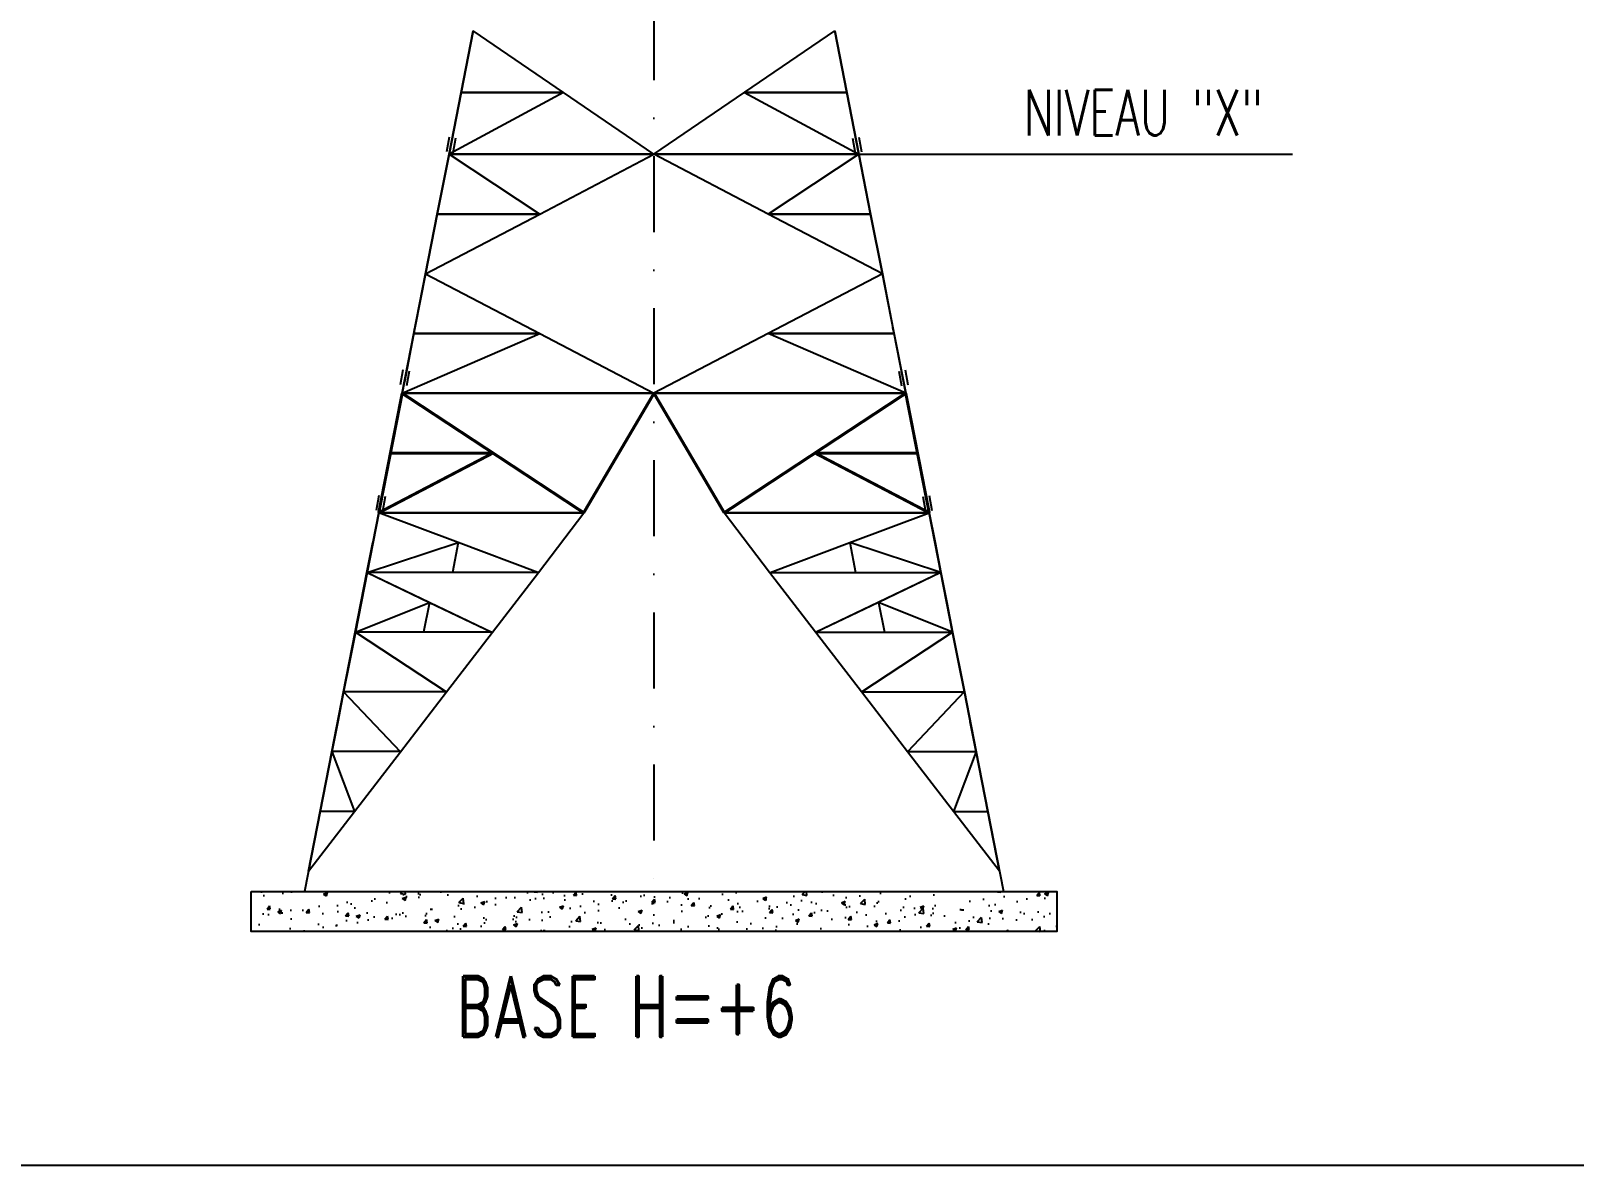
# Model space of a CAD drawing. Extents: x 554281 to 570501, y -47677 to -36197.
# Drawn here: x 562921 to 564952, y -47677 to -46184 of the extents above; entities that cross this region are included whole.
import ezdxf

# ---------------------------------------------------------------- set-up
doc = ezdxf.new("R2010")
doc.units = 0
doc.header["$LTSCALE"] = 200
doc.header["$MEASUREMENT"] = 0
doc.linetypes.add('DASHDOT', pattern=[1, 0.5, -0.25, 0, -0.25])
doc.layers.get('0').update_dxf_attribs({"linetype": 'CONTINUOUS'})
doc.layers.add('LS', color=7, linetype='CONTINUOUS')
doc.layers.add('MZ', color=6, linetype='DASHDOT')
doc.styles.add('RD', font='ROMAND8.SHX', dxfattribs={"width": 0.7})
doc.styles.add('RS', font='ROMANS8.shx', dxfattribs={"width": 0.7})

msp = doc.modelspace()

# ---------------------------------------------------------------- hatches: boundary and pattern name
at = {"layer": 'LS'}
h = msp.add_hatch(dxfattribs=at)
h.set_pattern_fill('AR-CONC', color=3, scale=7.200105, style=0)
h.set_pattern_definition([(50, (540694.745, -51868.85), (51.643486, -4.51822), [5.40008, -59.40087]), (355, (540694.745, -51868.85), (-9.99024, 54.15862), [4.32006, -47.52069]), (100.4514, (540699.05, -51869.226), (41.65328, 49.64037), [4.58936, -50.48297]), (46.1842, (540694.745, -51854.45), (76.84248, -11.91754), [8.10012, -89.1013]), (96.6356, (540701.15, -51855.44), (67.2967, 70.1375), [6.88404, -75.72444]), (351.1842, (540694.745, -51854.45), (67.29664, 70.13756), [6.4801, -71.28104]), (21, (540701.945, -51858.05), (42.977934, -28.98898), [5.40008, -59.40087]), (326, (540701.945, -51858.05), (17.51896, 52.21156), [4.32006, -47.52069]), (71.4514, (540705.526, -51860.465), (60.49691, 23.22253), [4.58936, -50.48297]), (37.5, (540694.745, -51868.85), (0.875522, 23.968707), [0, -46.944684, 0, -48.240703, 0, -47.700695]), (7.5, (540694.745, -51868.85), (18.941283, 28.398057), [0, -27.5044, 0, -45.86467, 0, -18.180265]), (327.5, (540678.688, -51868.85), (38.435776, -1.623974), [0, -18.000262, 0, -56.16082, 0, -74.521087]), (317.5, (540671.488, -51868.85), (41.990016, 7.207664), [0, -23.40034, 0, -37.296544, 0, -52.92077])])
h.paths.add_polyline_path([(564271.227, -47316.754), (563211.189, -47316.754), (563211.189, -47369.235), (564271.227, -47369.235)])

# ---------------------------------------------------------------- linework, layer by layer
at = {"layer": 'LS', "color": 6, "ltscale": 0.01}
for p, q in [((563487.435, -46265.667), (563503.364, -46184.447)), ((563487.435, -46265.667), (563503.364, -46184.447)), ((563503.364, -46184.447), (563487.435, -46265.667)), ((563503.364, -46184.447), (563487.435, -46265.667)), ((563622.26, -46265.667), (563503.364, -46184.447)), ((563622.26, -46265.667), (563503.364, -46184.447)), ((563741.208, -46346.887), (563979.058, -46184.479)), ((563994.981, -46265.667), (563979.052, -46184.447)), ((563994.981, -46265.667), (563979.052, -46184.447)), ((563979.052, -46184.447), (563994.981, -46265.667)), ((563979.052, -46184.447), (563994.981, -46265.667)), ((563622.26, -46265.667), (563471.505, -46346.887)), ((563622.26, -46265.667), (563471.505, -46346.887)), ((563487.435, -46265.667), (563471.505, -46346.887)), ((563487.435, -46265.667), (563471.505, -46346.887)), ((563471.505, -46346.887), (563487.435, -46265.667)), ((563471.505, -46346.887), (563487.435, -46265.667)), ((563487.435, -46265.667), (563471.505, -46346.887)), ((563487.435, -46265.667), (563471.505, -46346.887)), ((563487.435, -46265.667), (563622.26, -46265.667)), ((563622.26, -46265.667), (563487.435, -46265.667)), ((563741.208, -46346.887), (563622.26, -46265.667)), ((563741.208, -46346.887), (563622.26, -46265.667)), ((563860.156, -46265.667), (563994.981, -46265.667)), ((563994.981, -46265.667), (563860.156, -46265.667)), ((563860.156, -46265.667), (564010.911, -46346.887)), ((563994.981, -46265.667), (564010.911, -46346.887)), ((563994.981, -46265.667), (564010.911, -46346.887)), ((564010.911, -46346.887), (563994.981, -46265.667)), ((564010.911, -46346.887), (563994.981, -46265.667)), ((563994.981, -46265.667), (564010.911, -46346.887)), ((563994.981, -46265.667), (564010.911, -46346.887)), ((563471.601, -46324.133), (563468.092, -46343.814)), ((563471.601, -46324.133), (563468.092, -46343.814)), ((563471.601, -46324.133), (563468.092, -46343.814)), ((563479.855, -46325.605), (563476.345, -46345.286)), ((563479.855, -46325.605), (563476.345, -46345.286)), ((563479.855, -46325.605), (563476.345, -46345.286)), ((564002.561, -46325.605), (564006.071, -46345.286)), ((564002.561, -46325.605), (564006.071, -46345.286)), ((564002.561, -46325.605), (564006.071, -46345.286)), ((564010.815, -46324.133), (564014.325, -46343.814)), ((564010.815, -46324.133), (564014.325, -46343.814)), ((564010.815, -46324.133), (564014.324, -46343.814)), ((563471.505, -46346.887), (563456.1, -46425.487)), ((563471.505, -46346.887), (563456.1, -46425.487)), ((563456.1, -46425.487), (563471.505, -46346.887)), ((563456.1, -46425.487), (563471.505, -46346.887)), ((563471.505, -46346.887), (563456.1, -46425.487)), ((563471.505, -46346.887), (563456.1, -46425.487)), ((564010.911, -46346.887), (563471.505, -46346.887)), ((563471.505, -46346.887), (563741.208, -46346.887)), ((563741.208, -46346.887), (563471.505, -46346.887)), ((563741.208, -46346.887), (563471.505, -46346.887)), ((563741.208, -46346.887), (563471.505, -46346.887)), ((563606.33, -46346.887), (563471.505, -46346.887)), ((563471.505, -46346.887), (563606.33, -46346.887)), ((563471.505, -46346.887), (563606.33, -46346.887)), ((563471.505, -46346.887), (563606.33, -46346.887)), ((563471.505, -46346.887), (563606.33, -46346.887)), ((563606.33, -46346.887), (563471.505, -46346.887)), ((563606.33, -46346.887), (563471.505, -46346.887)), ((563606.33, -46346.887), (563471.505, -46346.887)), ((563471.505, -46346.887), (563590.925, -46425.487)), ((563471.505, -46346.887), (563590.925, -46425.487)), ((563590.925, -46425.487), (563741.208, -46346.887)), ((563590.925, -46425.487), (563741.208, -46346.887)), ((563606.33, -46346.887), (563741.208, -46346.887)), ((563741.208, -46346.887), (563606.33, -46346.887)), ((563741.208, -46346.887), (563606.33, -46346.887)), ((563741.208, -46346.887), (563606.33, -46346.887)), ((563741.208, -46346.887), (564010.911, -46346.887)), ((564010.911, -46346.887), (563741.208, -46346.887)), ((563741.208, -46346.887), (564010.911, -46346.887)), ((563741.208, -46346.887), (564010.911, -46346.887)), ((563741.208, -46346.887), (563876.086, -46346.887)), ((563876.086, -46346.887), (563741.208, -46346.887)), ((563741.208, -46346.887), (563876.086, -46346.887)), ((563741.208, -46346.887), (563876.086, -46346.887)), ((563891.491, -46425.487), (563741.208, -46346.887)), ((563891.491, -46425.487), (563741.208, -46346.887)), ((564010.911, -46346.887), (563876.086, -46346.887)), ((563876.086, -46346.887), (564010.911, -46346.887)), ((564010.911, -46346.887), (563876.086, -46346.887)), ((564010.911, -46346.887), (563876.086, -46346.887)), ((563876.086, -46346.887), (564010.911, -46346.887)), ((564010.911, -46346.887), (563876.086, -46346.887)), ((563876.086, -46346.887), (564010.911, -46346.887)), ((564010.911, -46346.887), (563891.491, -46425.487)), ((564010.911, -46346.887), (563891.491, -46425.487)), ((564010.911, -46346.887), (564026.316, -46425.487)), ((564010.911, -46346.887), (564026.316, -46425.487)), ((564026.316, -46425.487), (564010.911, -46346.887)), ((564026.316, -46425.487), (564010.911, -46346.887)), ((564010.911, -46346.887), (564026.316, -46425.487)), ((564010.911, -46346.887), (564026.316, -46425.487)), ((563440.694, -46504.087), (563456.1, -46425.487)), ((563440.694, -46504.087), (563456.1, -46425.487)), ((563456.1, -46425.487), (563440.694, -46504.087)), ((563456.1, -46425.487), (563440.694, -46504.087)), ((563440.694, -46504.087), (563590.925, -46425.487)), ((563440.694, -46504.087), (563590.925, -46425.487)), ((563456.1, -46425.487), (563590.925, -46425.487)), ((563590.925, -46425.487), (563456.1, -46425.487)), ((563891.491, -46425.487), (564026.316, -46425.487)), ((564026.316, -46425.487), (563891.491, -46425.487)), ((564041.722, -46504.087), (563891.491, -46425.487)), ((564041.722, -46504.087), (563891.491, -46425.487)), ((564041.722, -46504.087), (564026.316, -46425.487)), ((564041.722, -46504.087), (564026.316, -46425.487)), ((564026.316, -46425.487), (564041.722, -46504.087)), ((564026.316, -46425.487), (564041.722, -46504.087)), ((563425.289, -46582.687), (563440.694, -46504.087)), ((563425.289, -46582.687), (563440.694, -46504.087)), ((563440.694, -46504.087), (563426.703, -46575.351)), ((563440.694, -46504.087), (563426.703, -46575.351)), ((563440.694, -46504.087), (563590.925, -46582.687)), ((563440.694, -46504.087), (563590.925, -46582.687)), ((564041.722, -46504.087), (563891.491, -46582.687)), ((564041.722, -46504.087), (563891.491, -46582.687)), ((564057.128, -46582.687), (564041.722, -46504.087)), ((564057.128, -46582.687), (564041.722, -46504.087)), ((564041.722, -46504.087), (564055.713, -46575.351)), ((564041.722, -46504.087), (564055.713, -46575.351)), ((563426.703, -46575.351), (563409.831, -46661.287)), ((563426.703, -46575.351), (563409.831, -46661.287)), ((563409.831, -46661.287), (563425.289, -46582.687)), ((563409.831, -46661.287), (563425.289, -46582.687)), ((563409.831, -46661.287), (563590.925, -46582.687)), ((563409.831, -46661.287), (563590.925, -46582.687)), ((563426.703, -46575.351), (563412.713, -46646.667)), ((563426.703, -46575.351), (563412.713, -46646.667)), ((563425.289, -46582.687), (563426.703, -46575.351)), ((563425.289, -46582.687), (563426.703, -46575.351)), ((563425.289, -46582.687), (563590.925, -46582.687)), ((563590.925, -46582.687), (563425.289, -46582.687)), ((563590.925, -46582.687), (563741.208, -46661.287)), ((563590.925, -46582.687), (563741.208, -46661.287)), ((563891.491, -46582.687), (563741.208, -46661.287)), ((563891.491, -46582.687), (563741.208, -46661.287)), ((563891.491, -46582.687), (564057.128, -46582.687)), ((564057.128, -46582.687), (563891.491, -46582.687)), ((564072.586, -46661.287), (563891.491, -46582.687)), ((564072.586, -46661.287), (563891.491, -46582.687)), ((564057.128, -46582.687), (564055.713, -46575.351)), ((564057.128, -46582.687), (564055.713, -46575.351)), ((564055.713, -46575.351), (564072.586, -46661.287)), ((564055.713, -46575.351), (564072.586, -46661.287)), ((564055.713, -46575.351), (564069.704, -46646.667)), ((564055.713, -46575.351), (564069.704, -46646.667)), ((564072.586, -46661.287), (564057.128, -46582.687)), ((564072.586, -46661.287), (564057.128, -46582.687)), ((563410.889, -46630.514), (563407.38, -46650.195)), ((563419.143, -46631.986), (563415.634, -46651.667)), ((564063.273, -46631.986), (564066.783, -46651.667)), ((564071.527, -46630.514), (564075.036, -46650.195)), ((563520.29, -46661.287), (563409.831, -46661.287)), ((563409.831, -46661.287), (563520.29, -46661.287)), ((563409.831, -46661.287), (563575.519, -46661.287)), ((563409.831, -46661.287), (563575.519, -46661.287)), ((563520.29, -46661.287), (563409.831, -46661.287)), ((563409.831, -46661.287), (563520.29, -46661.287)), ((563520.29, -46661.287), (563465.06, -46661.287)), ((563465.06, -46661.287), (563520.29, -46661.287)), ((563630.749, -46661.287), (563520.29, -46661.287)), ((563575.519, -46661.287), (563520.29, -46661.287)), ((563520.29, -46661.287), (563575.519, -46661.287)), ((563520.29, -46661.287), (563630.749, -46661.287)), ((563630.749, -46661.287), (563575.519, -46661.287)), ((563630.749, -46661.287), (563575.519, -46661.287)), ((563575.519, -46661.287), (563741.208, -46661.287)), ((563575.519, -46661.287), (563741.208, -46661.287)), ((563741.208, -46661.287), (563630.749, -46661.287)), ((563630.749, -46661.287), (563741.208, -46661.287)), ((563741.208, -46661.287), (563630.749, -46661.287)), ((563741.208, -46661.287), (563630.749, -46661.287)), ((563741.208, -46661.287), (563906.897, -46661.287)), ((563741.208, -46661.287), (563906.897, -46661.287)), ((563741.208, -46661.287), (563851.667, -46661.287)), ((563851.667, -46661.287), (563741.208, -46661.287)), ((563851.667, -46661.287), (563741.208, -46661.287)), ((563851.667, -46661.287), (563741.208, -46661.287)), ((563906.897, -46661.287), (563851.667, -46661.287)), ((563851.667, -46661.287), (563906.897, -46661.287)), ((563851.667, -46661.287), (563962.126, -46661.287)), ((563962.126, -46661.287), (563851.667, -46661.287)), ((563906.897, -46661.287), (564072.586, -46661.287)), ((563906.897, -46661.287), (564072.586, -46661.287)), ((563906.897, -46661.287), (563962.126, -46661.287)), ((563962.126, -46661.287), (563906.897, -46661.287)), ((563962.126, -46661.287), (564072.586, -46661.287)), ((564072.586, -46661.287), (563962.126, -46661.287)), ((563962.126, -46661.287), (564072.586, -46661.287)), ((563962.126, -46661.287), (564017.356, -46661.287)), ((564017.356, -46661.287), (563962.126, -46661.287)), ((564072.586, -46661.287), (563962.126, -46661.287)), ((563379.019, -46818.487), (563348.208, -46975.687)), ((563379.019, -46818.487), (563348.208, -46975.687)), ((563363.614, -46897.087), (563379.019, -46818.487)), ((563363.614, -46897.087), (563379.019, -46818.487)), ((563379.019, -46818.487), (563363.614, -46897.087)), ((563379.019, -46818.487), (563363.614, -46897.087)), ((563363.614, -46897.087), (563379.019, -46818.487)), ((563379.019, -46818.487), (563363.614, -46897.087)), ((563363.614, -46897.087), (563379.019, -46818.487)), ((563379.019, -46818.487), (563363.614, -46897.087)), ((563379.019, -46818.487), (563371.317, -46857.787)), ((563379.019, -46818.487), (563371.317, -46857.787)), ((563483.677, -46857.773), (563378.971, -46818.469)), ((563513.897, -46818.487), (563379.019, -46818.487)), ((563513.897, -46818.487), (563379.019, -46818.487)), ((563379.019, -46818.487), (563513.897, -46818.487)), ((563513.897, -46818.487), (563379.019, -46818.487)), ((563379.019, -46818.487), (563513.897, -46818.487)), ((563513.897, -46818.487), (563379.019, -46818.487)), ((563379.019, -46818.487), (563513.897, -46818.487)), ((563379.019, -46818.487), (563513.897, -46818.487)), ((563483.677, -46857.773), (563379.019, -46818.487)), ((563513.897, -46818.487), (563648.722, -46818.487)), ((563648.722, -46818.487), (563513.897, -46818.487)), ((563513.897, -46818.487), (563648.722, -46818.487)), ((563513.897, -46818.487), (563648.722, -46818.487)), ((563589.196, -46897.087), (563648.722, -46818.487)), ((563589.196, -46897.087), (563648.722, -46818.487)), ((563833.694, -46818.487), (563968.519, -46818.487)), ((563968.519, -46818.487), (563833.694, -46818.487)), ((563968.519, -46818.487), (563833.694, -46818.487)), ((563968.519, -46818.487), (563833.694, -46818.487)), ((563893.22, -46897.087), (563833.694, -46818.487)), ((563893.22, -46897.087), (563833.694, -46818.487)), ((563922.302, -46818.487), (564103.397, -46818.487)), ((564103.397, -46818.487), (563922.302, -46818.487)), ((563982.667, -46818.487), (563922.302, -46818.487)), ((563982.667, -46818.487), (563922.302, -46818.487)), ((564103.397, -46818.487), (563968.519, -46818.487)), ((563968.519, -46818.487), (564103.397, -46818.487)), ((563968.519, -46818.487), (564103.397, -46818.487)), ((563968.519, -46818.487), (564103.397, -46818.487)), ((563968.519, -46818.487), (564103.397, -46818.487)), ((564103.397, -46818.487), (563968.519, -46818.487)), ((564103.397, -46818.487), (563968.519, -46818.487)), ((564103.397, -46818.487), (563968.519, -46818.487)), ((564103.397, -46818.487), (563982.667, -46818.487)), ((563982.667, -46818.487), (564103.397, -46818.487)), ((564103.397, -46818.487), (563982.667, -46818.487)), ((564103.397, -46818.487), (563982.667, -46818.487)), ((564043.032, -46818.487), (563982.667, -46818.487)), ((564043.032, -46818.487), (563982.667, -46818.487)), ((563998.74, -46857.773), (564103.446, -46818.469)), ((563998.74, -46857.773), (564103.397, -46818.487)), ((564103.397, -46818.487), (564043.032, -46818.487)), ((564103.397, -46818.487), (564043.032, -46818.487)), ((564043.032, -46818.487), (564103.397, -46818.487)), ((564103.397, -46818.487), (564043.032, -46818.487)), ((564103.397, -46818.487), (564043.032, -46818.487)), ((564103.397, -46818.487), (564134.208, -46975.687)), ((564103.397, -46818.487), (564134.208, -46975.687)), ((564118.802, -46897.087), (564103.397, -46818.487)), ((564118.802, -46897.087), (564103.397, -46818.487)), ((564103.397, -46818.487), (564118.802, -46897.087)), ((564103.397, -46818.487), (564118.802, -46897.087)), ((564118.802, -46897.087), (564103.397, -46818.487)), ((564103.397, -46818.487), (564118.802, -46897.087)), ((564103.397, -46818.487), (564111.1, -46857.787)), ((564118.802, -46897.087), (564103.397, -46818.487)), ((564103.397, -46818.487), (564118.802, -46897.087)), ((564103.397, -46818.487), (564111.1, -46857.787)), ((563363.516, -46897.087), (563371.219, -46857.787)), ((563371.219, -46857.787), (563363.516, -46897.087)), ((563363.516, -46897.087), (563371.219, -46857.787)), ((563371.219, -46857.787), (563363.516, -46897.087)), ((563371.219, -46857.787), (563363.516, -46897.087)), ((563371.219, -46857.787), (563363.516, -46897.087)), ((563363.614, -46897.087), (563371.317, -46857.787)), ((563371.317, -46857.787), (563363.614, -46897.087)), ((563363.614, -46897.087), (563371.317, -46857.787)), ((563371.317, -46857.787), (563363.614, -46897.087)), ((563371.317, -46857.787), (563363.614, -46897.087)), ((563371.317, -46857.787), (563363.614, -46897.087)), ((563363.619, -46897.058), (563483.677, -46857.773)), ((563363.619, -46897.058), (563483.677, -46857.773)), ((563483.677, -46857.773), (563475.924, -46897.058)), ((563483.677, -46857.773), (563475.924, -46897.058)), ((563588.281, -46897.058), (563483.677, -46857.773)), ((563588.281, -46897.058), (563483.677, -46857.773)), ((563894.135, -46897.058), (563998.74, -46857.773)), ((563894.135, -46897.058), (563998.74, -46857.773)), ((564118.797, -46897.058), (563998.74, -46857.773)), ((563998.74, -46857.773), (564006.492, -46897.058)), ((564118.797, -46897.058), (563998.74, -46857.773)), ((563998.74, -46857.773), (564006.492, -46897.058)), ((564118.802, -46897.087), (564111.1, -46857.787)), ((564111.1, -46857.787), (564118.802, -46897.087)), ((564118.802, -46897.087), (564111.1, -46857.787)), ((564111.1, -46857.787), (564118.802, -46897.087)), ((564111.1, -46857.787), (564118.802, -46897.087)), ((564111.1, -46857.787), (564118.802, -46897.087)), ((563348.11, -46975.687), (563363.516, -46897.087)), ((563348.11, -46975.687), (563363.516, -46897.087)), ((563348.11, -46975.687), (563363.516, -46897.087)), ((563348.11, -46975.687), (563363.516, -46897.087)), ((563363.516, -46897.087), (563348.11, -46975.687)), ((563363.516, -46897.087), (563348.11, -46975.687)), ((563348.11, -46975.687), (563363.516, -46897.087)), ((563363.516, -46897.087), (563348.11, -46975.687)), ((563348.11, -46975.687), (563363.516, -46897.087)), ((563363.516, -46897.087), (563348.11, -46975.687)), ((563348.208, -46975.687), (563363.614, -46897.087)), ((563348.208, -46975.687), (563363.614, -46897.087)), ((563348.208, -46975.687), (563363.614, -46897.087)), ((563348.208, -46975.687), (563363.614, -46897.087)), ((563363.614, -46897.087), (563348.208, -46975.687)), ((563363.614, -46897.087), (563348.208, -46975.687)), ((563348.208, -46975.687), (563363.614, -46897.087)), ((563363.614, -46897.087), (563348.208, -46975.687)), ((563348.208, -46975.687), (563363.614, -46897.087)), ((563363.614, -46897.087), (563348.208, -46975.687)), ((563363.516, -46897.087), (563355.813, -46936.387)), ((563363.516, -46897.087), (563355.813, -46936.387)), ((563363.614, -46897.087), (563355.911, -46936.387)), ((563363.614, -46897.087), (563355.911, -46936.387)), ((563363.619, -46897.058), (563527.939, -46975.63)), ((563363.619, -46897.058), (563527.939, -46975.63)), ((563475.924, -46897.058), (563363.619, -46897.058)), ((563363.619, -46897.058), (563445.753, -46936.344)), ((563475.924, -46897.058), (563363.619, -46897.058)), ((563363.619, -46897.058), (563445.753, -46936.344)), ((563588.281, -46897.058), (563475.924, -46897.058)), ((563588.281, -46897.058), (563475.924, -46897.058)), ((563528.576, -46975.687), (563589.098, -46897.087)), ((563528.576, -46975.687), (563589.098, -46897.087)), ((563528.674, -46975.687), (563589.196, -46897.087)), ((563528.674, -46975.687), (563589.196, -46897.087)), ((563953.742, -46975.687), (563893.22, -46897.087)), ((563953.742, -46975.687), (563893.22, -46897.087)), ((563894.135, -46897.058), (564006.492, -46897.058)), ((563894.135, -46897.058), (564006.492, -46897.058)), ((564118.797, -46897.058), (563954.478, -46975.63)), ((564118.797, -46897.058), (563954.478, -46975.63)), ((564006.492, -46897.058), (564118.797, -46897.058)), ((564006.492, -46897.058), (564118.797, -46897.058)), ((564118.797, -46897.058), (564036.663, -46936.344)), ((564118.797, -46897.058), (564036.663, -46936.344)), ((564134.208, -46975.687), (564118.802, -46897.087)), ((564134.208, -46975.687), (564118.802, -46897.087)), ((564134.208, -46975.687), (564118.802, -46897.087)), ((564134.208, -46975.687), (564118.802, -46897.087)), ((564118.802, -46897.087), (564134.208, -46975.687)), ((564118.802, -46897.087), (564134.208, -46975.687)), ((564134.208, -46975.687), (564118.802, -46897.087)), ((564118.802, -46897.087), (564134.208, -46975.687)), ((564118.802, -46897.087), (564126.505, -46936.387)), ((564134.208, -46975.687), (564118.802, -46897.087)), ((564118.802, -46897.087), (564134.208, -46975.687)), ((564118.802, -46897.087), (564126.505, -46936.387)), ((563348.11, -46975.687), (563355.813, -46936.387)), ((563355.813, -46936.387), (563348.11, -46975.687)), ((563348.11, -46975.687), (563355.813, -46936.387)), ((563355.813, -46936.387), (563348.11, -46975.687)), ((563355.813, -46936.387), (563348.11, -46975.687)), ((563355.813, -46936.387), (563348.11, -46975.687)), ((563348.208, -46975.687), (563355.911, -46936.387)), ((563355.911, -46936.387), (563348.208, -46975.687)), ((563348.208, -46975.687), (563355.911, -46936.387)), ((563355.911, -46936.387), (563348.208, -46975.687)), ((563355.911, -46936.387), (563348.208, -46975.687)), ((563355.911, -46936.387), (563348.208, -46975.687)), ((563348.219, -46975.63), (563445.753, -46936.344)), ((563348.219, -46975.63), (563445.753, -46936.344)), ((563445.753, -46936.344), (563438.053, -46975.63)), ((563445.753, -46936.344), (563438.053, -46975.63)), ((563445.753, -46936.344), (563527.939, -46975.63)), ((563445.753, -46936.344), (563527.939, -46975.63)), ((564036.663, -46936.344), (563954.478, -46975.63)), ((564036.663, -46936.344), (563954.478, -46975.63)), ((564134.197, -46975.63), (564036.663, -46936.344)), ((564036.663, -46936.344), (564044.363, -46975.63)), ((564134.197, -46975.63), (564036.663, -46936.344)), ((564036.663, -46936.344), (564044.363, -46975.63)), ((564134.208, -46975.687), (564126.505, -46936.387)), ((564126.505, -46936.387), (564134.208, -46975.687)), ((564134.208, -46975.687), (564126.505, -46936.387)), ((564126.505, -46936.387), (564134.208, -46975.687)), ((564126.505, -46936.387), (564134.208, -46975.687)), ((564126.505, -46936.387), (564134.208, -46975.687)), ((563332.705, -47054.287), (563348.11, -46975.687)), ((563348.11, -46975.687), (563332.705, -47054.287)), ((563332.705, -47054.287), (563348.11, -46975.687)), ((563348.11, -46975.687), (563332.705, -47054.287)), ((563348.11, -46975.687), (563332.705, -47054.287)), ((563348.11, -46975.687), (563332.705, -47054.287)), ((563332.705, -47054.287), (563348.11, -46975.687)), ((563348.11, -46975.687), (563332.705, -47054.287)), ((563332.705, -47054.287), (563348.11, -46975.687)), ((563348.11, -46975.687), (563332.705, -47054.287)), ((563332.803, -47054.287), (563348.208, -46975.687)), ((563348.208, -46975.687), (563332.803, -47054.287)), ((563332.803, -47054.287), (563348.208, -46975.687)), ((563348.208, -46975.687), (563332.803, -47054.287)), ((563348.208, -46975.687), (563332.803, -47054.287)), ((563348.208, -46975.687), (563332.803, -47054.287)), ((563332.803, -47054.287), (563348.208, -46975.687)), ((563348.208, -46975.687), (563332.803, -47054.287)), ((563332.803, -47054.287), (563348.208, -46975.687)), ((563348.208, -46975.687), (563332.803, -47054.287)), ((563348.11, -46975.687), (563340.408, -47014.987)), ((563348.11, -46975.687), (563340.408, -47014.987)), ((563348.208, -46975.687), (563340.505, -47014.987)), ((563348.208, -46975.687), (563340.505, -47014.987)), ((563467.596, -47054.201), (563348.219, -46975.63)), ((563348.219, -46975.63), (563467.596, -47054.201)), ((563467.596, -47054.201), (563348.219, -46975.63)), ((563348.219, -46975.63), (563467.596, -47054.201)), ((563438.053, -46975.63), (563348.219, -46975.63)), ((563438.053, -46975.63), (563348.219, -46975.63)), ((563527.939, -46975.63), (563438.053, -46975.63)), ((563527.939, -46975.63), (563438.053, -46975.63)), ((563468.054, -47054.287), (563528.576, -46975.687)), ((563468.054, -47054.287), (563528.576, -46975.687)), ((563468.152, -47054.287), (563528.674, -46975.687)), ((563468.152, -47054.287), (563528.674, -46975.687)), ((564014.264, -47054.287), (563953.742, -46975.687)), ((564014.264, -47054.287), (563953.742, -46975.687)), ((563954.478, -46975.63), (564044.363, -46975.63)), ((563954.478, -46975.63), (564044.363, -46975.63)), ((564014.82, -47054.201), (564134.197, -46975.63)), ((564134.197, -46975.63), (564014.82, -47054.201)), ((564014.82, -47054.201), (564134.197, -46975.63)), ((564134.197, -46975.63), (564014.82, -47054.201)), ((564044.363, -46975.63), (564134.197, -46975.63)), ((564044.363, -46975.63), (564134.197, -46975.63)), ((564149.614, -47054.287), (564134.208, -46975.687)), ((564134.208, -46975.687), (564149.614, -47054.287)), ((564134.208, -46975.687), (564141.911, -47014.987)), ((564149.614, -47054.287), (564134.208, -46975.687)), ((564134.208, -46975.687), (564149.614, -47054.287)), ((564134.208, -46975.687), (564141.911, -47014.987)), ((564134.208, -46975.687), (564149.614, -47054.287)), ((564134.208, -46975.687), (564149.614, -47054.287)), ((564149.614, -47054.287), (564134.208, -46975.687)), ((564134.208, -46975.687), (564149.614, -47054.287)), ((564149.614, -47054.287), (564134.208, -46975.687)), ((564134.208, -46975.687), (564149.614, -47054.287)), ((563332.705, -47054.287), (563340.408, -47014.987)), ((563340.408, -47014.987), (563332.705, -47054.287)), ((563332.705, -47054.287), (563340.408, -47014.987)), ((563340.408, -47014.987), (563332.705, -47054.287)), ((563340.408, -47014.987), (563332.705, -47054.287)), ((563340.408, -47014.987), (563332.705, -47054.287)), ((563332.803, -47054.287), (563340.505, -47014.987)), ((563340.505, -47014.987), (563332.803, -47054.287)), ((563332.803, -47054.287), (563340.505, -47014.987)), ((563340.505, -47014.987), (563332.803, -47054.287)), ((563340.505, -47014.987), (563332.803, -47054.287)), ((563340.505, -47014.987), (563332.803, -47054.287)), ((564149.614, -47054.287), (564141.911, -47014.987)), ((564141.911, -47014.987), (564149.614, -47054.287)), ((564149.614, -47054.287), (564141.911, -47014.987)), ((564141.911, -47014.987), (564149.614, -47054.287)), ((564141.911, -47014.987), (564149.614, -47054.287)), ((564141.911, -47014.987), (564149.614, -47054.287)), ((563317.299, -47132.887), (563332.705, -47054.287)), ((563332.705, -47054.287), (563317.299, -47132.887)), ((563317.299, -47132.887), (563332.705, -47054.287)), ((563332.705, -47054.287), (563317.299, -47132.887)), ((563332.705, -47054.287), (563317.299, -47132.887)), ((563332.705, -47054.287), (563317.299, -47132.887)), ((563317.299, -47132.887), (563332.705, -47054.287)), ((563332.705, -47054.287), (563317.299, -47132.887)), ((563317.299, -47132.887), (563332.705, -47054.287)), ((563332.705, -47054.287), (563317.299, -47132.887)), ((563317.397, -47132.887), (563332.803, -47054.287)), ((563332.803, -47054.287), (563317.397, -47132.887)), ((563317.397, -47132.887), (563332.803, -47054.287)), ((563332.803, -47054.287), (563317.397, -47132.887)), ((563332.803, -47054.287), (563317.397, -47132.887)), ((563332.803, -47054.287), (563317.397, -47132.887)), ((563317.397, -47132.887), (563332.803, -47054.287)), ((563332.803, -47054.287), (563317.397, -47132.887)), ((563317.397, -47132.887), (563332.803, -47054.287)), ((563332.803, -47054.287), (563317.397, -47132.887)), ((563332.705, -47054.287), (563325.002, -47093.587)), ((563332.705, -47054.287), (563325.002, -47093.587)), ((563332.803, -47054.287), (563325.1, -47093.587)), ((563332.803, -47054.287), (563325.1, -47093.587)), ((563467.596, -47054.201), (563332.819, -47054.201)), ((563332.819, -47054.201), (563407.253, -47132.773)), ((563332.819, -47054.201), (563407.253, -47132.773)), ((563467.596, -47054.201), (563332.819, -47054.201)), ((563332.819, -47054.201), (563407.253, -47132.773)), ((563332.819, -47054.201), (563407.253, -47132.773)), ((563407.532, -47132.887), (563468.054, -47054.287)), ((563407.532, -47132.887), (563468.054, -47054.287)), ((563407.63, -47132.887), (563468.152, -47054.287)), ((563407.63, -47132.887), (563468.152, -47054.287)), ((564074.786, -47132.887), (564014.264, -47054.287)), ((564074.786, -47132.887), (564014.264, -47054.287)), ((564014.82, -47054.201), (564149.597, -47054.201)), ((564014.82, -47054.201), (564149.597, -47054.201)), ((564149.597, -47054.201), (564075.163, -47132.773)), ((564149.597, -47054.201), (564075.163, -47132.773)), ((564149.597, -47054.201), (564075.163, -47132.773)), ((564149.597, -47054.201), (564075.163, -47132.773)), ((564165.019, -47132.887), (564149.614, -47054.287)), ((564149.614, -47054.287), (564165.019, -47132.887)), ((564149.614, -47054.287), (564157.316, -47093.587)), ((564165.019, -47132.887), (564149.614, -47054.287)), ((564149.614, -47054.287), (564165.019, -47132.887)), ((564149.614, -47054.287), (564157.316, -47093.587)), ((564149.614, -47054.287), (564165.019, -47132.887)), ((564149.614, -47054.287), (564165.019, -47132.887)), ((564165.019, -47132.887), (564149.614, -47054.287)), ((564149.614, -47054.287), (564165.019, -47132.887)), ((564165.019, -47132.887), (564149.614, -47054.287)), ((564149.614, -47054.287), (564165.019, -47132.887)), ((563317.299, -47132.887), (563325.002, -47093.587)), ((563325.002, -47093.587), (563317.299, -47132.887)), ((563317.299, -47132.887), (563325.002, -47093.587)), ((563325.002, -47093.587), (563317.299, -47132.887)), ((563325.002, -47093.587), (563317.299, -47132.887)), ((563325.002, -47093.587), (563317.299, -47132.887)), ((563317.397, -47132.887), (563325.1, -47093.587)), ((563325.1, -47093.587), (563317.397, -47132.887)), ((563317.397, -47132.887), (563325.1, -47093.587)), ((563325.1, -47093.587), (563317.397, -47132.887)), ((563325.1, -47093.587), (563317.397, -47132.887)), ((563325.1, -47093.587), (563317.397, -47132.887)), ((564165.019, -47132.887), (564157.316, -47093.587)), ((564157.316, -47093.587), (564165.019, -47132.887)), ((564165.019, -47132.887), (564157.316, -47093.587)), ((564157.316, -47093.587), (564165.019, -47132.887)), ((564157.316, -47093.587), (564165.019, -47132.887)), ((564157.316, -47093.587), (564165.019, -47132.887)), ((563317.299, -47132.887), (563301.894, -47211.487)), ((563317.299, -47132.887), (563301.894, -47211.487)), ((563301.894, -47211.487), (563317.299, -47132.887)), ((563317.299, -47132.887), (563301.894, -47211.487)), ((563301.894, -47211.487), (563317.299, -47132.887)), ((563317.299, -47132.887), (563301.894, -47211.487)), ((563317.299, -47132.887), (563301.894, -47211.487)), ((563317.299, -47132.887), (563301.894, -47211.487)), ((563301.894, -47211.487), (563317.299, -47132.887)), ((563317.299, -47132.887), (563301.894, -47211.487)), ((563301.894, -47211.487), (563317.299, -47132.887)), ((563317.299, -47132.887), (563301.894, -47211.487)), ((563317.397, -47132.887), (563301.991, -47211.487)), ((563317.397, -47132.887), (563301.991, -47211.487)), ((563301.991, -47211.487), (563317.397, -47132.887)), ((563317.397, -47132.887), (563301.991, -47211.487)), ((563301.991, -47211.487), (563317.397, -47132.887)), ((563317.397, -47132.887), (563301.991, -47211.487)), ((563317.397, -47132.887), (563301.991, -47211.487)), ((563317.397, -47132.887), (563301.991, -47211.487)), ((563301.991, -47211.487), (563317.397, -47132.887)), ((563317.397, -47132.887), (563301.991, -47211.487)), ((563301.991, -47211.487), (563317.397, -47132.887)), ((563317.397, -47132.887), (563301.991, -47211.487)), ((563407.253, -47132.773), (563317.419, -47132.773)), ((563317.419, -47132.773), (563346.91, -47211.344)), ((563317.419, -47132.773), (563346.91, -47211.344)), ((563407.253, -47132.773), (563317.419, -47132.773)), ((563317.419, -47132.773), (563346.91, -47211.344)), ((563317.419, -47132.773), (563346.91, -47211.344)), ((563347.01, -47211.487), (563407.532, -47132.887)), ((563347.01, -47211.487), (563407.532, -47132.887)), ((563347.108, -47211.487), (563407.63, -47132.887)), ((563347.108, -47211.487), (563407.63, -47132.887)), ((564135.308, -47211.487), (564074.786, -47132.887)), ((564135.308, -47211.487), (564074.786, -47132.887)), ((564075.163, -47132.773), (564164.997, -47132.773)), ((564075.163, -47132.773), (564164.997, -47132.773)), ((564164.997, -47132.773), (564135.506, -47211.344)), ((564164.997, -47132.773), (564135.506, -47211.344)), ((564164.997, -47132.773), (564135.506, -47211.344)), ((564164.997, -47132.773), (564135.506, -47211.344)), ((564165.019, -47132.887), (564180.425, -47211.487)), ((564165.019, -47132.887), (564180.425, -47211.487)), ((564180.425, -47211.487), (564165.019, -47132.887)), ((564165.019, -47132.887), (564180.425, -47211.487)), ((564180.425, -47211.487), (564165.019, -47132.887)), ((564165.019, -47132.887), (564180.425, -47211.487)), ((563301.991, -47211.487), (563281.359, -47316.754)), ((563301.991, -47211.487), (563286.586, -47290.087)), ((563301.991, -47211.487), (563286.586, -47290.087)), ((563286.586, -47290.087), (563301.991, -47211.487)), ((563301.991, -47211.487), (563286.586, -47290.087)), ((563286.586, -47290.087), (563301.991, -47211.487)), ((563301.991, -47211.487), (563286.586, -47290.087)), ((563286.586, -47290.087), (563301.991, -47211.487)), ((563286.586, -47290.087), (563347.108, -47211.487)), ((563301.991, -47211.487), (563286.586, -47290.087)), ((563286.586, -47290.087), (563301.991, -47211.487)), ((563286.586, -47290.087), (563347.108, -47211.487)), ((563346.91, -47211.344), (563301.967, -47211.344)), ((563346.91, -47211.344), (563301.967, -47211.344)), ((563346.91, -47211.344), (563301.967, -47211.344)), ((563346.91, -47211.344), (563301.967, -47211.344)), ((564195.83, -47290.087), (564135.308, -47211.487)), ((564195.83, -47290.087), (564135.308, -47211.487)), ((564135.506, -47211.344), (564180.449, -47211.344)), ((564135.506, -47211.344), (564180.449, -47211.344)), ((564135.506, -47211.344), (564180.449, -47211.344)), ((564135.506, -47211.344), (564180.449, -47211.344)), ((564195.83, -47290.087), (564180.425, -47211.487)), ((564180.425, -47211.487), (564195.83, -47290.087)), ((564195.83, -47290.087), (564180.425, -47211.487)), ((564180.425, -47211.487), (564201.057, -47316.754))]:
    msp.add_line(p, q, dxfattribs=at)
at = {"layer": 'LS', "color": 6}
msp.add_line((564010.911, -46346.887), (564581.548, -46346.887), dxfattribs=at)
at = {"layer": 'LS', "color": 3, "ltscale": 0.01}
for p, q in [((563379.115, -46795.733), (563375.606, -46815.414)), ((563387.369, -46797.205), (563383.859, -46816.886)), ((564095.047, -46797.205), (564098.557, -46816.886)), ((564103.301, -46795.733), (564106.81, -46815.414))]:
    msp.add_line(p, q, dxfattribs=at)
at = {"layer": 'LS', "color": 8}
msp.add_lwpolyline([(554280.738, -36196.805), (554280.738, -47676.805), (567000.738, -47676.805), (567000.738, -46076.805), (570500.738, -46076.805), (570500.738, -36196.805), (554280.738, -36196.805)], close=True, dxfattribs=at)
at = {"layer": 'LS', "color": 3, "ltscale": 0.01, "const_width": 4}
for points in [[(563409.831, -46661.287), (563379.019, -46818.487)], [(563529.303, -46739.887), (563409.831, -46661.287)], [(563529.303, -46739.887), (563409.831, -46661.287)], [(563648.722, -46818.487), (563741.208, -46661.287)], [(563648.722, -46818.487), (563741.208, -46661.287)], [(563833.694, -46818.487), (563741.208, -46661.287)], [(563833.694, -46818.487), (563741.208, -46661.287)], [(563953.114, -46739.887), (564072.586, -46661.287)], [(563953.114, -46739.887), (564072.586, -46661.287)], [(564072.532, -46661.287), (564103.397, -46818.487)], [(563379.019, -46818.487), (563394.425, -46739.887)], [(563379.019, -46818.487), (563394.425, -46739.887)], [(563379.019, -46818.487), (563529.303, -46739.887)], [(563379.019, -46818.487), (563529.303, -46739.887)], [(563379.019, -46818.487), (563394.425, -46739.887)], [(563379.019, -46818.487), (563394.425, -46739.887)], [(563379.019, -46818.487), (563394.425, -46739.887)], [(563379.019, -46818.487), (563394.425, -46739.887)], [(563394.425, -46739.887), (563379.019, -46818.487)], [(563394.425, -46739.887), (563529.303, -46739.887)], [(563529.303, -46739.887), (563394.425, -46739.887)], [(563648.722, -46818.487), (563529.303, -46739.887)], [(563648.722, -46818.487), (563529.303, -46739.887)], [(563833.694, -46818.487), (563953.114, -46739.887)], [(563833.694, -46818.487), (563953.114, -46739.887)], [(564103.397, -46818.487), (563953.114, -46739.887)], [(564103.397, -46818.487), (563953.114, -46739.887)], [(563953.114, -46739.887), (564087.991, -46739.887)], [(564087.991, -46739.887), (563953.114, -46739.887)], [(564086.524, -46732.551), (564103.397, -46818.487)], [(564103.397, -46818.487), (564087.991, -46739.887)], [(564103.397, -46818.487), (564087.991, -46739.887)], [(564103.397, -46818.487), (564087.991, -46739.887)], [(564103.397, -46818.487), (564087.991, -46739.887)], [(564103.397, -46818.487), (564087.991, -46739.887)], [(564103.397, -46818.487), (564087.991, -46739.887)], [(564087.991, -46739.887), (564103.397, -46818.487)], [(564087.991, -46739.887), (564103.397, -46818.487)]]:
    msp.add_lwpolyline(points, dxfattribs=at)
at = {"layer": 'LS', "color": 6, "ltscale": 0.01, "const_width": 4}
msp.add_lwpolyline([(564086.524, -46732.551), (564087.991, -46739.887)], dxfattribs=at)
msp.add_lwpolyline([(564086.524, -46732.551), (564087.991, -46739.887)], dxfattribs=at)
at = {"layer": 'LS', "color": 3}
msp.add_lwpolyline([(563211.189, -47316.754), (564271.227, -47316.754), (564271.227, -47369.235), (563211.189, -47369.235)], close=True, dxfattribs=at)
at = {"layer": 'MZ'}
msp.add_line((563741.208, -44748.445), (563741.208, -47316.754), dxfattribs=at)

# ---------------------------------------------------------------- texts
at = {"color": 7, "style": 'RS', "width": 0.7}
msp.add_text('NIVEAU "X"', height=60, dxfattribs=at).set_placement((564227.792, -46322.07))
at = {"layer": 'LS', "color": 3, "insert": (563705.086, -47468.161), "char_height": 80, "attachment_point": 5, "style": 'RD'}
msp.add_mtext('BASE H=+6', dxfattribs=at)

doc.saveas('drawing.dxf')
